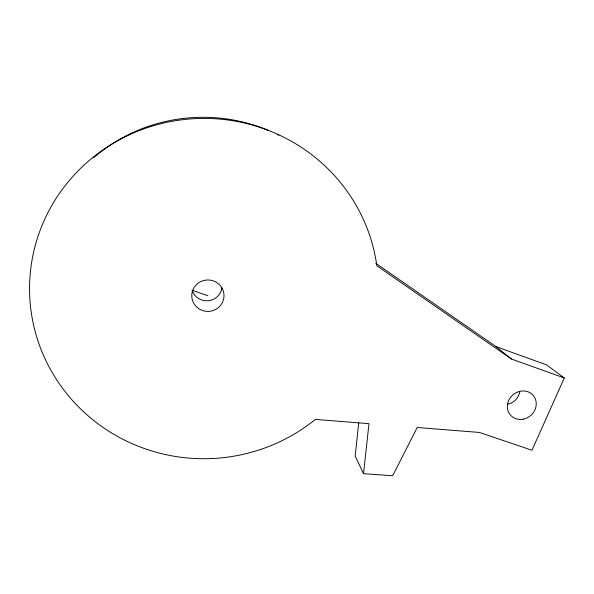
<?xml version="1.0" encoding="UTF-8"?>
<svg xmlns="http://www.w3.org/2000/svg" width="594" height="594" viewBox="0 0 594 594"><rect width="100%" height="100%" fill="white"/><g stroke="black" fill="none" stroke-linecap="round" stroke-linejoin="round"><path stroke-width="0.89" d="M358.717 422.958L355.182 456.088L363.528 473.67L392.686 475.757L417.218 427.502L479.462 432.447L531.964 450.252L564.3 377.977L546.636 364.887L496.02 346.651L375.772 263.283M363.528 473.67L368.985 423.671L315.362 419.409A174.413 170.151 -0.9 0 1 51.44 371.213A174.413 170.151 -0.9 0 1 149.087 127.094A174.413 170.151 -0.9 0 1 376.819 265.763L511.404 358.999L564.3 377.977M192.694 290.436L207.922 295.753M496.02 346.651L511.404 358.999M519.765 391.84A14.33 13.09 -41.1 0 1 507.573 404.239M93.458 157.811A165.748 162.058 1 0 1 267.901 130.197M277.175 134.385A165.748 162.058 1 0 1 278.838 135.209M221.918 287.867A15.325 14.976 -0.1 0 1 192.04 290.05M523.173 419.186A15.036 13.64 -40.8 0 0 533.575 395.849A15.036 13.64 -40.8 0 0 508.65 400.542A15.036 13.64 -40.8 0 0 523.173 419.186M198.641 308.583A16.127 15.726 -1.9 0 0 223.953 297.03A16.127 15.726 -1.9 0 0 201.069 281.452A16.127 15.726 -1.9 0 0 198.641 308.583"/></g></svg>
